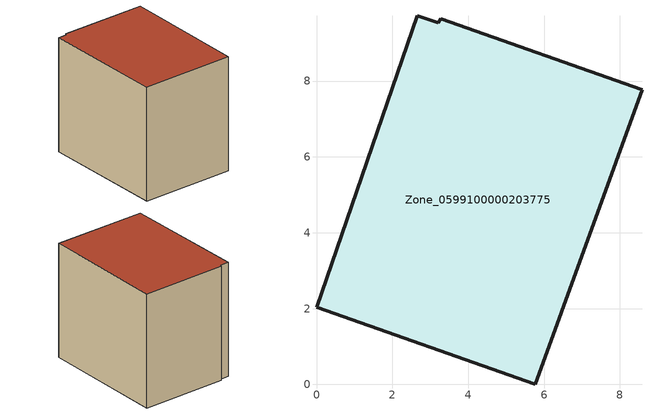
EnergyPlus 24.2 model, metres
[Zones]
Zone_0599100000203775
 floor ground (C_G): 2.66,9.73 3.21,9.54 3.28,9.63 8.58,7.77 5.77,0 0,2.04 z0.57
 wall outside (C_F): 5.77,0 8.58,7.77 3.28,9.63 3.21,9.54 2.66,9.73 0,2.04 5.77,0 z0.57:8.07
 roof outside (C_R): 3.21,9.54 2.66,9.73 0,2.04 5.77,0 8.58,7.77 3.28,9.63 z8.07
[BUILDING]
Pand.0599100000203775: North Axis=0; Terrain=City; Loads Convergence Tolerance Value=0.04; Temperature Convergence Tolerance Value=0.4; Solar Distribution=FullExterior; Maximum Number of Warmup Days=25; Minimum Number of Warmup Days=1
[Site:Location]
Rotterdam.The.Hague.AP_ZH_NLD Design_Conditions: Latitude=51.96; Longitude=4.45; Time Zone=1; Elevation=-4.5
[SITE:GROUNDTEMPERATURE:BUILDINGSURFACE]
18, 18, 18, 18, 18, 18, 18, 18, 18, 18, 18, 18
[MATERIAL] Thermal Absorptance=0.9; Solar Absorptance=0.7; Visible Absorptance=0.7
Name | Roughness | Thickness | Conductivity | Density | Specific Heat
G.TI.1965-1974 | MediumSmooth | 0.15 | 0.882353 | 540 | 1210
F.TI.1965-1974 | Rough | 0.3 | 0.697674 | 1920 | 840
R.TI.1965-1974 | MediumRough | 0.2 | 0.232558 | 1500 | 1000
[CONSTRUCTION]
C_G: G.TI.1965-1974
C_F: F.TI.1965-1974
C_R: R.TI.1965-1974
[ZONE]
Zone_0599100000203775: Type=1; Multiplier=1; Ceiling Height=Autocalculate; Volume=Autocalculate; Floor Area=autocalculate; Part of Total Floor Area=Yes
[ZONEINFILTRATION:DESIGNFLOWRATE]
Infil_Zone_0599100000203775: Zone or ZoneList or Space or SpaceList=Zone_0599100000203775; Schedule=AlwaysOn; Design Flow Rate Calculation Method=Flow/Area; Flow Rate per Floor Area=0.003; Constant Term Coefficient=1; Temperature Term Coefficient=0; Velocity Term Coefficient=0; Velocity Squared Term Coefficient=0
[HVACTEMPLATE:ZONE:IDEALLOADSAIRSYSTEM]
Zone_0599100000203775: Maximum Heating Supply Air Temperature=50; Minimum Cooling Supply Air Temperature=13; Maximum Heating Supply Air Humidity Ratio=0.0156; Minimum Cooling Supply Air Humidity Ratio=0.0077; Heating Limit=NoLimit; Cooling Limit=NoLimit; Dehumidification Control Type=ConstantSensibleHeatRatio; Cooling Sensible Heat Ratio=0.7; Dehumidification Setpoint=60; Humidification Control Type=None; Humidification Setpoint=30; Outdoor Air Method=None; Outdoor Air Flow Rate per Person=0.00944; Outdoor Air Flow Rate per Zone Floor Area=0; Outdoor Air Flow Rate per Zone=0; Demand Controlled Ventilation Type=None; Outdoor Air Economizer Type=NoEconomizer; Heat Recovery Type=None; Sensible Heat Recovery Effectiveness=0.7; Latent Heat Recovery Effectiveness=0.65
[ZONECONTROL:THERMOSTAT]
ThermostatControl_Zone_0599100000203775: Zone or ZoneList=Zone_0599100000203775; Control Type Schedule=DualSetpointControlType; Control 1=Thermostat_Zone_0599100000203775; Temperature Difference Between Cutout And Setpoint=0
[THERMOSTATSETPOINT:DUALSETPOINT]
Thermostat_Zone_0599100000203775: Heating Setpoint Temperature Schedule=HeatingSetpoint_Zone_0599100000203775; Cooling Setpoint Temperature Schedule=CoolingSetpoint_Zone_0599100000203775
[SCHEDULE:COMPACT]
HeatingSetpoint_Zone_0599100000203775: Through: 12/31, For: AllDays, Until: 24:00, 21
CoolingSetpoint_Zone_0599100000203775: Through: 12/31, For: AllDays, Until: 24:00, 24
DualSetpointControlType: Through: 12/31, For: AllDays, Until: 24:00, 4
AlwaysOn: Through: 12/31, For: AllDays, Until: 24:00, 1
